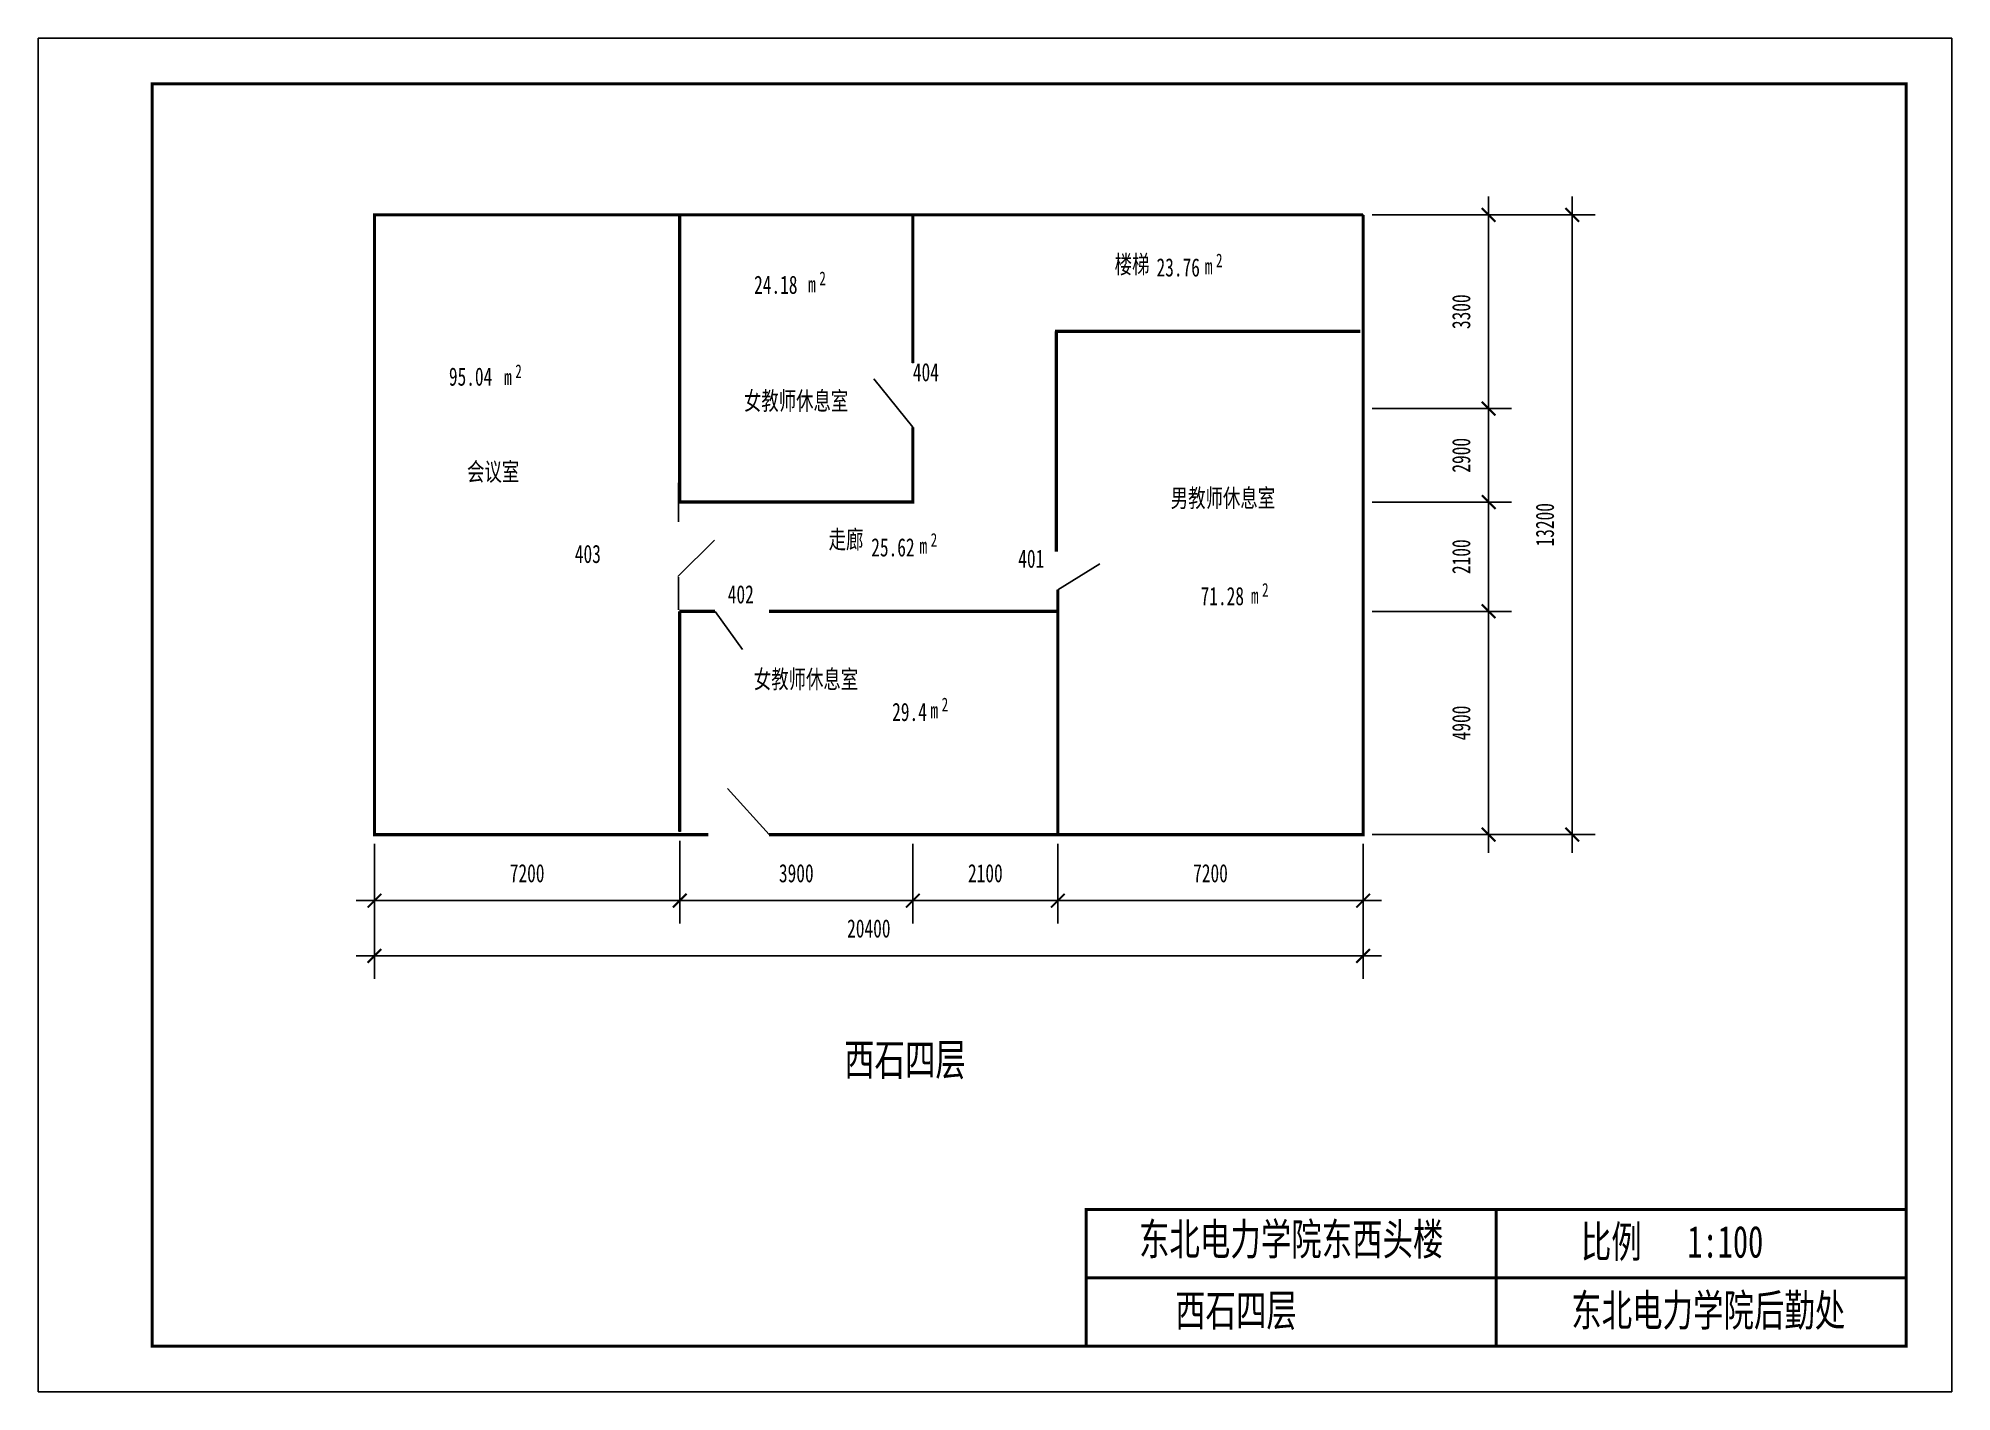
# Model space of a CAD drawing. Extents: x -20062 to 21938, y -16491 to 13209.
import ezdxf

# ---------------------------------------------------------------- set-up
doc = ezdxf.new("R2010")
doc.units = 0
doc.header["$MEASUREMENT"] = 0
doc.layers.get('0').update_dxf_attribs({"linetype": 'CONTINUOUS'})
doc.layers.get('DEFPOINTS').update_dxf_attribs({"linetype": 'CONTINUOUS'})
doc.styles.get("Standard").update_dxf_attribs({"font": '', "width": 0.7, "height": 400})
doc.styles.get('Standard').set_extended_font_data('FangSong_GB2312')

# ---------------------------------------------------------------- blocks, each defined once
blk = doc.blocks.new('_ARCHTICK')
at = {"color": 0, "linetype": 'ByBlock', "const_width": 0.15}
blk.add_lwpolyline([(-0.5, -0.5), (0.5, 0.5)], dxfattribs=at)

msp = doc.modelspace()

# ---------------------------------------------------------------- linework, layer by layer
for p, q in [((-20062, -16491), (-20062, 13209)), ((-17562, 13209), (-20062, 13209)), ((-17562, 13209), (21938, 13209)), ((21938, 13209), (21938, -16491)), ((-17562, -15491), (-17562, 12209)), ((20938, 12209), (20938, -15491)), ((-12682, 9334), (-12682, -4266)), ((-12682, 9334), (-12682, -4266)), ((-5982, 9334), (-12682, 9334)), ((240, 9334), (-12682, 9334)), ((-5982, 9334), (-5982, 3032)), ((-5982, 9334), (-5982, 3032)), ((240, 9334), (-5982, 9334)), ((-865, 9334), (-865, 6083)), ((-865, 9334), (-865, 6083)), ((9018, 9334), (355, 9334)), ((9018, 9334), (355, 9334)), ((9018, 9334), (9018, -4266)), ((9018, -4266), (9018, 9334)), ((-865, 4672), (-1725, 5737)), ((-865, 4672), (-865, 3032)), ((-865, 4672), (-865, 3032)), ((-6006, 2600), (-6006, 3453)), ((-5982, 3032), (-5989, 3032)), ((-865, 3032), (-5982, 3032)), ((-865, 3032), (-5982, 3032)), ((-5982, 3032), (-5982, 3032)), ((-6021, 1397), (-5221, 2197)), ((-6006, 665), (-6006, 1384)), ((2318, 1108), (3240, 1674)), ((-5982, 634), (-5982, -4201)), ((-5982, 634), (-5982, -4201)), ((-5207, 634), (-4606, -200)), ((-4020, 634), (2318, 634)), ((2318, 634), (-4020, 634)), ((2318, -4266), (2318, -1788)), ((-4020, -4266), (-4937, -3251)), ((-12682, -4266), (-5355, -4266)), ((-12682, -4266), (-5355, -4266)), ((-5982, -4201), (-5982, -4201)), ((-4020, -4266), (2318, -4266)), ((-4020, -4266), (9018, -4266)), ((9018, -4266), (2318, -4266)), ((20938, -15491), (-17562, -15491)), ((21938, -16491), (-20062, -16491))]:
    msp.add_line(p, q)
at = {"color": 0, "linetype": 'ByBlock'}
for p, q in [((11773, 4684), (11773, 9734)), ((13609, 9734), (13609, -4666)), ((9218, 9334), (12273, 9334)), ((9218, 9334), (14109, 9334)), ((11773, 2632), (11773, 5484)), ((9218, 5084), (12273, 5084)), ((11773, 234), (11773, 3432)), ((9218, 3032), (12273, 3032)), ((11773, -4666), (11773, 1034)), ((9218, 634), (12273, 634)), ((9218, 634), (12273, 634)), ((-12682, -4466), (-12682, -6215)), ((-5982, -4401), (-5982, -6215)), ((-5982, -4466), (-5982, -6215)), ((-865, -4466), (-865, -6215)), ((2318, -4466), (2318, -6215)), ((9018, -4466), (9018, -6215)), ((9218, -4266), (12273, -4266)), ((9218, -4266), (14109, -4266)), ((-12682, -4666), (-12682, -7427)), ((9018, -4666), (9018, -7427)), ((-13082, -5715), (-5582, -5715)), ((-6382, -5715), (-465, -5715)), ((-1265, -5715), (2718, -5715)), ((1918, -5715), (9418, -5715)), ((9418, -6927), (-13082, -6927))]:
    msp.add_line(p, q, dxfattribs=at)
at = {"const_width": 70}
for points in [[(-17562, 12209), (-17562, -15491), (20938, -15491), (20938, 12209), (-17562, 12209)], [(355, 9334), (-12682, 9334), (-12682, -4266), (-5355, -4266)], [(-5982, 9334), (-5982, 3032)], [(-4020, -4266), (9018, -4266), (9018, 9334)], [(-865, 9334), (-865, 6083)], [(9018, 9334), (355, 9334)], [(8954, 6779), (2254, 6779)], [(2286, 6779), (2286, 3991)], [(-865, 4672), (-865, 3032), (-5989, 3032)], [(2286, 4732), (2286, 1944)], [(2318, 1108), (2318, -451)], [(-5207, 634), (-5989, 634)], [(-5982, 634), (-5982, -4201)], [(2318, 634), (-4020, 634)], [(2318, -451), (2318, -2011)], [(2318, -1788), (2318, -4266)], [(20938, -15491), (2938, -15491), (2938, -12491), (20938, -12491)], [(11938, -12491), (11938, -15491)], [(2938, -13991), (20938, -13991)]]:
    msp.add_lwpolyline(points, dxfattribs=at)
at = {"layer": 'DEFPOINTS', "color": 0, "linetype": 'ByBlock'}
for p in [(-12682, 9334), (9018, 9334), (9018, 9334), (11773, 9334), (9018, 5084), (9018, 5084), (11773, 5084), (-865, 3032), (-865, 3032), (-865, 3032), (-865, 3032), (11773, 3032), (2318, 634), (9018, 634), (11773, 634), (-12683, -4266), (-12682, -4266), (-12682, -4266), (-12682, -4466), (-5982, -4201), (-5982, -4266), (2318, -4266), (2318, -4266), (9018, -4266), (9018, -4266), (9018, -4266), (9018, -4266), (9018, -4466), (13609, -4266), (-5982, -5715), (-865, -5715), (2318, -5715), (9018, -5715), (-12682, -6927)]:
    msp.add_point(p, dxfattribs=at)

# ---------------------------------------------------------------- block references
at = {"color": 0, "linetype": 'ByBlock', "xscale": 300, "yscale": 300, "zscale": 300}
for p, rotation in [((11773, 9334), 90), ((13609, 9334), 90), ((11773, 5084), 90), ((11773, 5084), 270), ((11773, 3032), 270), ((11773, 3032), 90), ((11773, 634), 270), ((11773, 634), 90), ((11773, -4266), 270), ((13609, -4266), 270), ((-12682, -5715), 180), ((-5982, -5715), 180), ((-865, -5715), 180), ((2318, -5715), 180), ((-12682, -6927), 180)]:
    msp.add_blockref('_ARCHTICK', p, dxfattribs=dict(at, rotation=rotation))
for p in [(-5982, -5715), (-865, -5715), (2318, -5715), (9018, -5715), (9018, -6927)]:
    msp.add_blockref('_ARCHTICK', p, dxfattribs=at)

# ---------------------------------------------------------------- texts
at = {"attachment_point": 1}
for s, insert, char_height, width in [('楼梯', (3564, 8449), 400, 880.44), ('2', (5788, 8485), 300, 7174.94), ('24.18', (-4350, 8001), 400, 1975.03), ('2', (-2918, 8090), 300, 7174.94), ('23.76', (4483, 8382), 400, 2524.28), ('m', (5544, 8382), 350, 18291.67), ('m', (-3163, 7987), 350, 18291.67), ('{\\C1;95.04}', (-11049, 5986), 400, 3569.34), ('2', (-9592, 6052), 300, 7174.94), ('404', (-865, 6083), 400, 1124), ('m', (-9837, 5949), 350, 18291.67), ('{\\fPMingLiU|b0|i0|c134|p18;女教师休息室}', (-4574, 5453), 400, 3111), ('{\\fPMingLiU|b0|i0|c136|p18;会\\fPMingLiU|b0|i0|c134|p18;议\\fGulim|b0|i0|c134|p34;室}', (-10651, 3899), 400, 3111), ('{\\fPMingLiU|b0|i0|c134|p18;男教师休息室}', (4795, 3320), 400, 3111), ('走廊', (-2713, 2412), 400, 2331.97), ('25.62', (-1779, 2239), 400, 2524.28), ('m', (-719, 2249), 350, 18291.67), ('2', (-474, 2352), 300, 7174.94), ('403', (-8285, 2095), 400, 1094.37), ('401', (1448, 1990), 400, 1222.17), ('402', (-4928, 1208), 400, 907.5), ('71.28', (5451, 1169), 400, 4259.41), ('m', (6556, 1152), 350, 18291.67), ('2', (6800, 1255), 300, 7174.94), ('{\\fPMingLiU|b0|i0|c134|p18;女教师休息室}', (-4357, -656), 400, 3111), ('29.4', (-1320, -1373), 400, 3474.16), ('m', (-478, -1362), 350, 18291.67), ('2', (-233, -1259), 300, 7174.94), ('西石四层', (-2375, -8852), 700, 10710), ('东北电力学院东西头楼', (4098, -12793), 700, 6826.84), ('比例   1:100', (13798, -12849), 700, 6826.84), ('东北电力学院后勤处', (13586, -14354), 700, 6826.84), ('西石四层', (4890, -14354), 700, 6826.84)]:
    msp.add_mtext(s, dxfattribs=dict(at, insert=insert, char_height=char_height, width=width))
at = {"color": 0, "linetype": 'ByBlock', "char_height": 400, "attachment_point": 5, "rotation": 90}
for s, insert in [('3300', (11173, 7209)), ('2900', (11173, 4058)), ('\\A1;13200', (13009, 2534)), ('2100', (11173, 1833)), ('\\A1;4900', (11173, -1816))]:
    msp.add_mtext(s, dxfattribs=dict(at, insert=insert))
at = {"color": 0, "linetype": 'ByBlock', "char_height": 400, "attachment_point": 5}
for s, insert in [('7200', (-9332, -5115)), ('3900', (-3424, -5115)), ('2100', (726, -5115)), ('7200', (5668, -5115)), ('20400', (-1832, -6327))]:
    msp.add_mtext(s, dxfattribs=dict(at, insert=insert))

doc.saveas('drawing.dxf')
